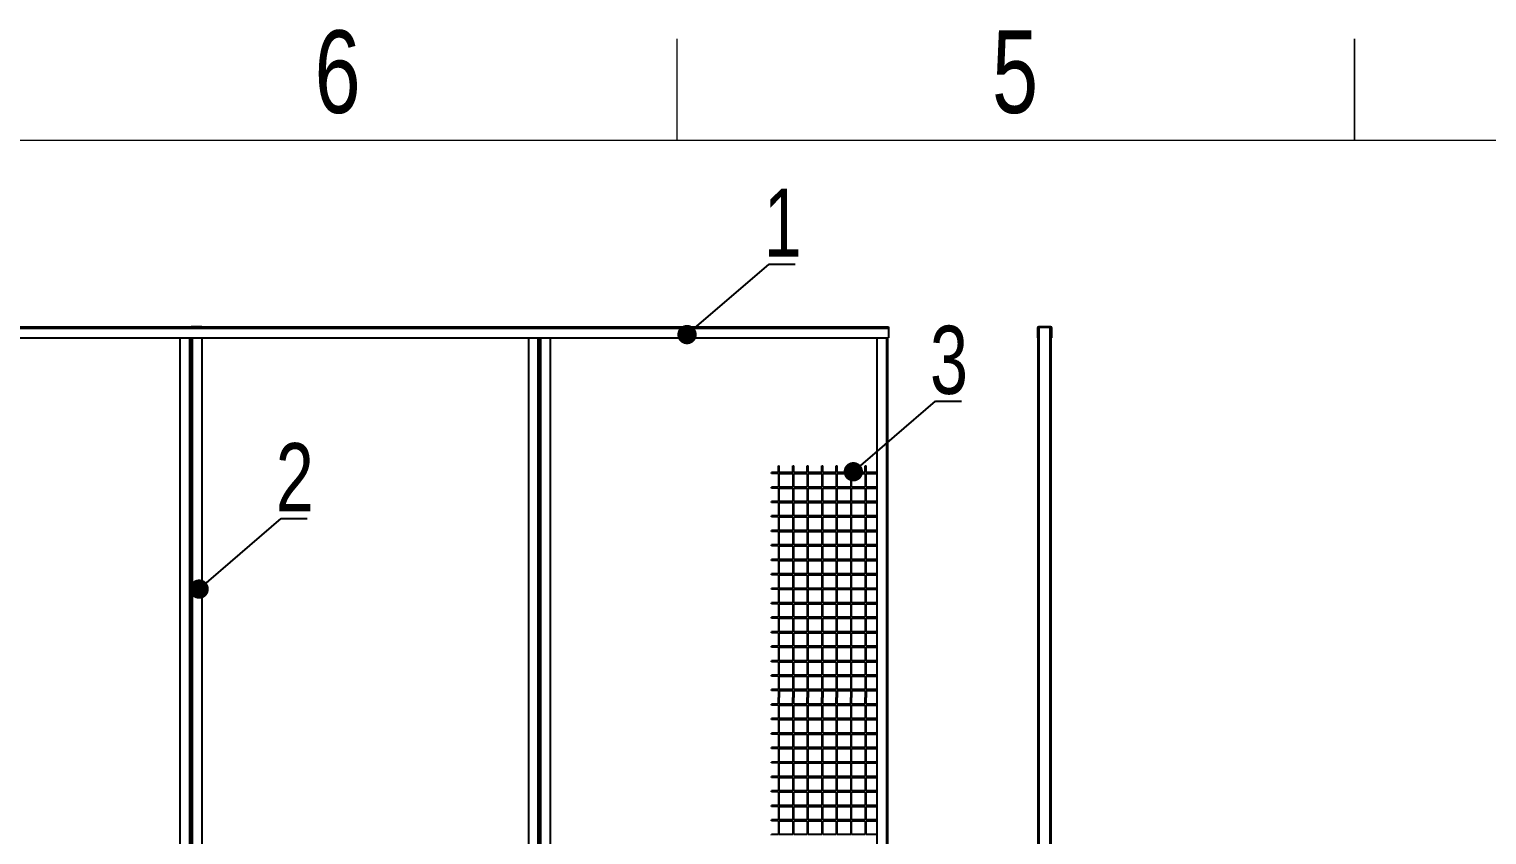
# Model space of a CAD drawing. Header units: millimetres. Extents: x -2042 to 12482, y -7966 to 2297.
# Drawn here: x 1797 to 5562, y 217 to 2297 of the extents above; entities that cross this region are included whole.
import ezdxf

# ---------------------------------------------------------------- set-up
doc = ezdxf.new("R2010")
doc.units = ezdxf.units.MM
doc.styles.add('SLDTEXTSTYLE0', font='TXT', dxfattribs={"width": 0.75})
doc.dimstyles.new('SLDDIMSTYLE0', dxfattribs={"dimscale": 50, "dimtxt": 2.116667, "dimasz": 1.5, "dimexe": 0, "dimexo": 0.0625, "dimgap": 0.529167, "dimtad": 1, "dimdec": 1, "dimrnd": 1e-09, "dimzin": 12, "dimdsep": 46, "dimtxsty": 'SLDTEXTSTYLE0', "dimcen": 0.09, "dimadec": 0, "dimazin": 3, "dimtfac": 1, "dimtdec": 1, "dimtofl": 0, "dimtmove": 0, "dimatfit": 3, "dimfxl": 1, "dimfrac": 2, "dimtolj": 1, "dimtzin": 12, "dimarcsym": 0})

msp = doc.modelspace()

# ---------------------------------------------------------------- linework, layer by layer
at = {"color": 7, "linetype": 'Continuous', "lineweight": 18}
for p, q in [((3470.26, 2010.29), (3470.26, 2272.76)), ((5220.04, 2272.76), (5220.04, 2010.29)), ((5220.04, 2010.29), (5220.04, 2272.76)), ((-1779.08, 2010.29), (12219.17, 2010.29))]:
    msp.add_line(p, q, dxfattribs=at)
at = {"linetype": 'Continuous'}
for p, q in [((-1266.26, 1525.43), (4016.13, 1525.43)), ((1314.23, 1528.42), (2186.73, 1528.42)), ((2186.73, 1528.02), (2186.73, 1528.42)), ((2186.73, 1528.42), (2211.64, 1528.42)), ((2211.64, 1528.42), (2214.23, 1528.42)), ((2211.64, 1528.02), (2211.64, 1528.42)), ((2214.23, 1528.42), (2215.04, 1528.42)), ((2217.63, 1528.42), (2215.04, 1528.42)), ((2242.54, 1528.42), (2217.63, 1528.42)), ((2217.63, 1528.42), (2217.63, 1528.02)), ((2242.54, 1528.42), (2242.54, 1528.02)), ((2242.54, 1528.42), (3086.73, 1528.42)), ((3086.73, 1528.02), (3086.73, 1528.42)), ((3086.73, 1528.42), (3111.64, 1528.42)), ((3111.64, 1528.42), (3114.23, 1528.42)), ((3111.64, 1528.02), (3111.64, 1528.42)), ((3114.23, 1528.42), (3986.73, 1528.42)), ((3986.73, 1528.02), (3986.73, 1528.42)), ((3986.73, 1528.42), (4011.64, 1528.42)), ((4011.64, 1528.42), (4014.23, 1528.42)), ((4011.64, 1528.02), (4011.64, 1528.42)), ((4014.23, 1528.42), (4016.13, 1528.42)), ((4016.13, 1528.42), (4016.13, 1525.43)), ((4016.13, 1525.43), (4016.13, 1500.51)), ((4400.98, 1525.43), (4400.98, 1500.51)), ((4402.48, 1528.02), (4402.48, 1528.42)), ((4402.48, 1528.42), (4403.97, 1528.42)), ((4402.48, 1525.43), (4402.48, 1500.51)), ((4434.87, 1528.42), (4403.97, 1528.42)), ((4434.87, 1526.92), (4403.97, 1526.92)), ((4405.47, -1820.42), (4405.47, 1526.92)), ((4433.37, -1820.42), (4433.37, 1526.92)), ((4434.87, 1528.42), (4436.36, 1528.42)), ((4436.36, 1528.02), (4436.36, 1528.42)), ((4436.36, 1500.51), (4436.36, 1525.43)), ((4437.86, 1500.51), (4437.86, 1525.43)), ((-1266.26, 1500.51), (4016.13, 1500.51)), ((2186.73, -1794.01), (2186.73, 1500.51)), ((2211.64, -1794.01), (2211.64, 1500.51)), ((2214.63, 1500.51), (2214.63, -1794.01)), ((2217.63, 1500.51), (2217.63, -1794.01)), ((2242.54, 1500.51), (2242.54, -1794.01)), ((3086.73, -1794.01), (3086.73, 1500.51)), ((3111.64, -1794.01), (3111.64, 1500.51)), ((3114.63, -1794.01), (3114.63, 1500.51)), ((3117.62, 1500.51), (3117.62, -1794.01)), ((3142.54, 1500.51), (3142.54, -1794.01)), ((3986.73, -1794.01), (3986.73, 1500.51)), ((4011.64, -1794.01), (4011.64, 1500.51)), ((4014.63, -1794.01), (4014.63, 1500.51)), ((4400.98, 1500.51), (4402.48, 1500.51)), ((4402.48, -1794.01), (4402.48, 1500.51)), ((4436.36, -1794.01), (4436.36, 1500.51)), ((4436.36, 1500.51), (4437.86, 1500.51)), ((3731.58, 1152.17), (3731.58, 1169.61)), ((3731.58, 1169.61), (3734.07, 1169.61)), ((3734.07, 1152.17), (3734.07, 1169.61)), ((3768.95, 1152.17), (3768.95, 1169.61)), ((3768.95, 1169.61), (3771.45, 1169.61)), ((3771.45, 1152.17), (3771.45, 1169.61)), ((3806.33, 1152.17), (3806.33, 1169.61)), ((3806.33, 1169.61), (3808.82, 1169.61)), ((3808.82, 1152.17), (3808.82, 1169.61)), ((3843.7, 1152.17), (3843.7, 1169.61)), ((3843.7, 1169.61), (3846.2, 1169.61)), ((3846.2, 1152.17), (3846.2, 1169.61)), ((3881.08, 1152.17), (3881.08, 1169.61)), ((3881.08, 1169.61), (3883.57, 1169.61)), ((3883.57, 1152.17), (3883.57, 1169.61)), ((3918.46, 1152.17), (3918.46, 1169.61)), ((3918.46, 1169.61), (3920.95, 1169.61)), ((3920.95, 1152.17), (3920.95, 1169.61)), ((3955.83, 1152.17), (3955.83, 1169.61)), ((3955.83, 1169.61), (3958.32, 1169.61)), ((3958.32, 1152.17), (3958.32, 1169.61)), ((3731.58, 1152.17), (3714.14, 1152.17)), ((3714.14, 1149.68), (3714.14, 1152.17)), ((3731.58, 1149.68), (3714.14, 1149.68)), ((3731.58, 1149.68), (3731.58, 1114.8)), ((3768.95, 1152.17), (3734.07, 1152.17)), ((3734.07, 1149.68), (3768.95, 1149.68)), ((3734.07, 1114.8), (3734.07, 1149.68)), ((3768.95, 1149.68), (3768.95, 1114.8)), ((3806.33, 1152.17), (3771.45, 1152.17)), ((3771.45, 1149.68), (3806.33, 1149.68)), ((3771.45, 1114.8), (3771.45, 1149.68)), ((3806.33, 1149.68), (3806.33, 1114.8)), ((3843.7, 1152.17), (3808.82, 1152.17)), ((3808.82, 1149.68), (3843.7, 1149.68)), ((3808.82, 1114.8), (3808.82, 1149.68)), ((3843.7, 1149.68), (3843.7, 1114.8)), ((3881.08, 1152.17), (3846.2, 1152.17)), ((3846.2, 1149.68), (3881.08, 1149.68)), ((3846.2, 1114.8), (3846.2, 1149.68)), ((3881.08, 1149.68), (3881.08, 1114.8)), ((3918.46, 1152.17), (3883.57, 1152.17)), ((3883.57, 1149.68), (3918.46, 1149.68)), ((3883.57, 1114.8), (3883.57, 1149.68)), ((3918.46, 1149.68), (3918.46, 1114.8)), ((3955.83, 1152.17), (3920.95, 1152.17)), ((3920.95, 1149.68), (3955.83, 1149.68)), ((3920.95, 1114.8), (3920.95, 1149.68)), ((3955.83, 1149.68), (3955.83, 1114.8)), ((3986.73, 1152.17), (3958.32, 1152.17)), ((3958.32, 1149.68), (3986.73, 1149.68)), ((3958.32, 1114.8), (3958.32, 1149.68)), ((3731.58, 1114.8), (3714.14, 1114.8)), ((3714.14, 1112.3), (3714.14, 1114.8)), ((3731.58, 1112.3), (3714.14, 1112.3)), ((3731.58, 1112.3), (3731.58, 1077.42)), ((3768.95, 1114.8), (3734.07, 1114.8)), ((3734.07, 1112.3), (3768.95, 1112.3)), ((3734.07, 1077.42), (3734.07, 1112.3)), ((3768.95, 1112.3), (3768.95, 1077.42)), ((3806.33, 1114.8), (3771.45, 1114.8)), ((3771.45, 1112.3), (3806.33, 1112.3)), ((3771.45, 1077.42), (3771.45, 1112.3)), ((3806.33, 1112.3), (3806.33, 1077.42)), ((3843.7, 1114.8), (3808.82, 1114.8)), ((3808.82, 1112.3), (3843.7, 1112.3)), ((3808.82, 1077.42), (3808.82, 1112.3)), ((3843.7, 1112.3), (3843.7, 1077.42)), ((3881.08, 1114.8), (3846.2, 1114.8)), ((3846.2, 1112.3), (3881.08, 1112.3)), ((3846.2, 1077.42), (3846.2, 1112.3)), ((3881.08, 1112.3), (3881.08, 1077.42)), ((3918.46, 1114.8), (3883.57, 1114.8)), ((3883.57, 1112.3), (3918.46, 1112.3)), ((3883.57, 1077.42), (3883.57, 1112.3)), ((3918.46, 1112.3), (3918.46, 1077.42)), ((3955.83, 1114.8), (3920.95, 1114.8)), ((3920.95, 1112.3), (3955.83, 1112.3)), ((3920.95, 1077.42), (3920.95, 1112.3)), ((3955.83, 1112.3), (3955.83, 1077.42)), ((3986.73, 1114.8), (3958.32, 1114.8)), ((3958.32, 1112.3), (3986.73, 1112.3)), ((3958.32, 1077.42), (3958.32, 1112.3)), ((3731.58, 1077.42), (3714.14, 1077.42)), ((3714.14, 1074.93), (3714.14, 1077.42)), ((3731.58, 1074.93), (3714.14, 1074.93)), ((3731.58, 1074.93), (3731.58, 1040.05)), ((3768.95, 1077.42), (3734.07, 1077.42)), ((3734.07, 1074.93), (3768.95, 1074.93)), ((3734.07, 1040.05), (3734.07, 1074.93)), ((3768.95, 1074.93), (3768.95, 1040.05)), ((3806.33, 1077.42), (3771.45, 1077.42)), ((3771.45, 1074.93), (3806.33, 1074.93)), ((3771.45, 1040.05), (3771.45, 1074.93)), ((3806.33, 1074.93), (3806.33, 1040.05)), ((3843.7, 1077.42), (3808.82, 1077.42)), ((3808.82, 1074.93), (3843.7, 1074.93)), ((3808.82, 1040.05), (3808.82, 1074.93)), ((3843.7, 1074.93), (3843.7, 1040.05)), ((3881.08, 1077.42), (3846.2, 1077.42)), ((3846.2, 1074.93), (3881.08, 1074.93)), ((3846.2, 1040.05), (3846.2, 1074.93)), ((3881.08, 1074.93), (3881.08, 1040.05)), ((3918.46, 1077.42), (3883.57, 1077.42)), ((3883.57, 1074.93), (3918.46, 1074.93)), ((3883.57, 1040.05), (3883.57, 1074.93)), ((3918.46, 1074.93), (3918.46, 1040.05)), ((3955.83, 1077.42), (3920.95, 1077.42)), ((3920.95, 1074.93), (3955.83, 1074.93)), ((3920.95, 1040.05), (3920.95, 1074.93)), ((3955.83, 1074.93), (3955.83, 1040.05)), ((3986.73, 1077.42), (3958.32, 1077.42)), ((3958.32, 1074.93), (3986.73, 1074.93)), ((3958.32, 1040.05), (3958.32, 1074.93)), ((3731.58, 1040.05), (3714.14, 1040.05)), ((3714.14, 1037.55), (3714.14, 1040.05)), ((3731.58, 1037.55), (3714.14, 1037.55)), ((3731.58, 1037.55), (3731.58, 1002.67)), ((3768.95, 1040.05), (3734.07, 1040.05)), ((3734.07, 1037.55), (3768.95, 1037.55)), ((3734.07, 1002.67), (3734.07, 1037.55)), ((3768.95, 1037.55), (3768.95, 1002.67)), ((3806.33, 1040.05), (3771.45, 1040.05)), ((3771.45, 1037.55), (3806.33, 1037.55)), ((3771.45, 1002.67), (3771.45, 1037.55)), ((3806.33, 1037.55), (3806.33, 1002.67)), ((3843.7, 1040.05), (3808.82, 1040.05)), ((3808.82, 1037.55), (3843.7, 1037.55)), ((3808.82, 1002.67), (3808.82, 1037.55)), ((3843.7, 1037.55), (3843.7, 1002.67)), ((3881.08, 1040.05), (3846.2, 1040.05)), ((3846.2, 1037.55), (3881.08, 1037.55)), ((3846.2, 1002.67), (3846.2, 1037.55)), ((3881.08, 1037.55), (3881.08, 1002.67)), ((3918.46, 1040.05), (3883.57, 1040.05)), ((3883.57, 1037.55), (3918.46, 1037.55)), ((3883.57, 1002.67), (3883.57, 1037.55)), ((3918.46, 1037.55), (3918.46, 1002.67)), ((3955.83, 1040.05), (3920.95, 1040.05)), ((3920.95, 1037.55), (3955.83, 1037.55)), ((3920.95, 1002.67), (3920.95, 1037.55)), ((3955.83, 1037.55), (3955.83, 1002.67)), ((3986.73, 1040.05), (3958.32, 1040.05)), ((3958.32, 1037.55), (3986.73, 1037.55)), ((3958.32, 1002.67), (3958.32, 1037.55)), ((3731.58, 1002.67), (3714.14, 1002.67)), ((3714.14, 1000.18), (3714.14, 1002.67)), ((3731.58, 1000.18), (3714.14, 1000.18)), ((3731.58, 1000.18), (3731.58, 965.29)), ((3768.95, 1002.67), (3734.07, 1002.67)), ((3734.07, 1000.18), (3768.95, 1000.18)), ((3734.07, 965.29), (3734.07, 1000.18)), ((3768.95, 1000.18), (3768.95, 965.29)), ((3806.33, 1002.67), (3771.45, 1002.67)), ((3771.45, 1000.18), (3806.33, 1000.18)), ((3771.45, 965.29), (3771.45, 1000.18)), ((3806.33, 1000.18), (3806.33, 965.29)), ((3843.7, 1002.67), (3808.82, 1002.67)), ((3808.82, 1000.18), (3843.7, 1000.18)), ((3808.82, 965.29), (3808.82, 1000.18)), ((3843.7, 1000.18), (3843.7, 965.29)), ((3881.08, 1002.67), (3846.2, 1002.67)), ((3846.2, 1000.18), (3881.08, 1000.18)), ((3846.2, 965.29), (3846.2, 1000.18)), ((3881.08, 1000.18), (3881.08, 965.29)), ((3918.46, 1002.67), (3883.57, 1002.67)), ((3883.57, 1000.18), (3918.46, 1000.18)), ((3883.57, 965.29), (3883.57, 1000.18)), ((3918.46, 1000.18), (3918.46, 965.29)), ((3955.83, 1002.67), (3920.95, 1002.67)), ((3920.95, 1000.18), (3955.83, 1000.18)), ((3920.95, 965.29), (3920.95, 1000.18)), ((3955.83, 1000.18), (3955.83, 965.29)), ((3986.73, 1002.67), (3958.32, 1002.67)), ((3958.32, 1000.18), (3986.73, 1000.18)), ((3958.32, 965.29), (3958.32, 1000.18)), ((3731.58, 965.29), (3714.14, 965.29)), ((3714.14, 962.8), (3714.14, 965.29)), ((3731.58, 962.8), (3714.14, 962.8)), ((3731.58, 962.8), (3731.58, 927.92)), ((3768.95, 965.29), (3734.07, 965.29)), ((3734.07, 962.8), (3768.95, 962.8)), ((3734.07, 927.92), (3734.07, 962.8)), ((3768.95, 962.8), (3768.95, 927.92)), ((3806.33, 965.29), (3771.45, 965.29)), ((3771.45, 962.8), (3806.33, 962.8)), ((3771.45, 927.92), (3771.45, 962.8)), ((3806.33, 962.8), (3806.33, 927.92)), ((3843.7, 965.29), (3808.82, 965.29)), ((3808.82, 962.8), (3843.7, 962.8)), ((3808.82, 927.92), (3808.82, 962.8)), ((3843.7, 962.8), (3843.7, 927.92)), ((3881.08, 965.29), (3846.2, 965.29)), ((3846.2, 962.8), (3881.08, 962.8)), ((3846.2, 927.92), (3846.2, 962.8)), ((3881.08, 962.8), (3881.08, 927.92)), ((3918.46, 965.29), (3883.57, 965.29)), ((3883.57, 962.8), (3918.46, 962.8)), ((3883.57, 927.92), (3883.57, 962.8)), ((3918.46, 962.8), (3918.46, 927.92)), ((3955.83, 965.29), (3920.95, 965.29)), ((3920.95, 962.8), (3955.83, 962.8)), ((3920.95, 927.92), (3920.95, 962.8)), ((3955.83, 962.8), (3955.83, 927.92)), ((3986.73, 965.29), (3958.32, 965.29)), ((3958.32, 962.8), (3986.73, 962.8)), ((3958.32, 927.92), (3958.32, 962.8)), ((3731.58, 927.92), (3714.14, 927.92)), ((3714.14, 925.43), (3714.14, 927.92)), ((3731.58, 925.43), (3714.14, 925.43)), ((3731.58, 925.43), (3731.58, 890.54)), ((3768.95, 927.92), (3734.07, 927.92)), ((3734.07, 925.43), (3768.95, 925.43)), ((3734.07, 890.54), (3734.07, 925.43)), ((3768.95, 925.43), (3768.95, 890.54)), ((3806.33, 927.92), (3771.45, 927.92)), ((3771.45, 925.43), (3806.33, 925.43)), ((3771.45, 890.54), (3771.45, 925.43)), ((3806.33, 925.43), (3806.33, 890.54)), ((3843.7, 927.92), (3808.82, 927.92)), ((3808.82, 925.43), (3843.7, 925.43)), ((3808.82, 890.54), (3808.82, 925.43)), ((3843.7, 925.43), (3843.7, 890.54)), ((3881.08, 927.92), (3846.2, 927.92)), ((3846.2, 925.43), (3881.08, 925.43)), ((3846.2, 890.54), (3846.2, 925.43)), ((3881.08, 925.43), (3881.08, 890.54)), ((3918.46, 927.92), (3883.57, 927.92)), ((3883.57, 925.43), (3918.46, 925.43)), ((3883.57, 890.54), (3883.57, 925.43)), ((3918.46, 925.43), (3918.46, 890.54)), ((3955.83, 927.92), (3920.95, 927.92)), ((3920.95, 925.43), (3955.83, 925.43)), ((3920.95, 890.54), (3920.95, 925.43)), ((3955.83, 925.43), (3955.83, 890.54)), ((3986.73, 927.92), (3958.32, 927.92)), ((3958.32, 925.43), (3986.73, 925.43)), ((3958.32, 890.54), (3958.32, 925.43)), ((3731.58, 890.54), (3714.14, 890.54)), ((3714.14, 888.05), (3714.14, 890.54)), ((3731.58, 888.05), (3714.14, 888.05)), ((3731.58, 888.05), (3731.58, 853.17)), ((3768.95, 890.54), (3734.07, 890.54)), ((3734.07, 888.05), (3768.95, 888.05)), ((3734.07, 853.17), (3734.07, 888.05)), ((3768.95, 888.05), (3768.95, 853.17)), ((3806.33, 890.54), (3771.45, 890.54)), ((3771.45, 888.05), (3806.33, 888.05)), ((3771.45, 853.17), (3771.45, 888.05)), ((3806.33, 888.05), (3806.33, 853.17)), ((3843.7, 890.54), (3808.82, 890.54)), ((3808.82, 888.05), (3843.7, 888.05)), ((3808.82, 853.17), (3808.82, 888.05)), ((3843.7, 888.05), (3843.7, 853.17)), ((3881.08, 890.54), (3846.2, 890.54)), ((3846.2, 888.05), (3881.08, 888.05)), ((3846.2, 853.17), (3846.2, 888.05)), ((3881.08, 888.05), (3881.08, 853.17)), ((3918.46, 890.54), (3883.57, 890.54)), ((3883.57, 888.05), (3918.46, 888.05)), ((3883.57, 853.17), (3883.57, 888.05)), ((3918.46, 888.05), (3918.46, 853.17)), ((3955.83, 890.54), (3920.95, 890.54)), ((3920.95, 888.05), (3955.83, 888.05)), ((3920.95, 853.17), (3920.95, 888.05)), ((3955.83, 888.05), (3955.83, 853.17)), ((3986.73, 890.54), (3958.32, 890.54)), ((3958.32, 888.05), (3986.73, 888.05)), ((3958.32, 853.17), (3958.32, 888.05)), ((3731.58, 853.17), (3714.14, 853.17)), ((3714.14, 850.68), (3714.14, 853.17)), ((3731.58, 850.68), (3714.14, 850.68)), ((3731.58, 850.68), (3731.58, 815.79)), ((3768.95, 853.17), (3734.07, 853.17)), ((3734.07, 850.68), (3768.95, 850.68)), ((3734.07, 815.79), (3734.07, 850.68)), ((3768.95, 850.68), (3768.95, 815.79)), ((3806.33, 853.17), (3771.45, 853.17)), ((3771.45, 850.68), (3806.33, 850.68)), ((3771.45, 815.79), (3771.45, 850.68)), ((3806.33, 850.68), (3806.33, 815.79)), ((3843.7, 853.17), (3808.82, 853.17)), ((3808.82, 850.68), (3843.7, 850.68)), ((3808.82, 815.79), (3808.82, 850.68)), ((3843.7, 850.68), (3843.7, 815.79)), ((3881.08, 853.17), (3846.2, 853.17)), ((3846.2, 850.68), (3881.08, 850.68)), ((3846.2, 815.79), (3846.2, 850.68)), ((3881.08, 850.68), (3881.08, 815.79)), ((3918.46, 853.17), (3883.57, 853.17)), ((3883.57, 850.68), (3918.46, 850.68)), ((3883.57, 815.79), (3883.57, 850.68)), ((3918.46, 850.68), (3918.46, 815.79)), ((3955.83, 853.17), (3920.95, 853.17)), ((3920.95, 850.68), (3955.83, 850.68)), ((3920.95, 815.79), (3920.95, 850.68)), ((3955.83, 850.68), (3955.83, 815.79)), ((3986.73, 853.17), (3958.32, 853.17)), ((3958.32, 850.68), (3986.73, 850.68)), ((3958.32, 815.79), (3958.32, 850.68)), ((3731.58, 815.79), (3714.14, 815.79)), ((3714.14, 813.3), (3714.14, 815.79)), ((3731.58, 813.3), (3714.14, 813.3)), ((3731.58, 813.3), (3731.58, 778.42)), ((3768.95, 815.79), (3734.07, 815.79)), ((3734.07, 813.3), (3768.95, 813.3)), ((3734.07, 778.42), (3734.07, 813.3)), ((3768.95, 813.3), (3768.95, 778.42)), ((3806.33, 815.79), (3771.45, 815.79)), ((3771.45, 813.3), (3806.33, 813.3)), ((3771.45, 778.42), (3771.45, 813.3)), ((3806.33, 813.3), (3806.33, 778.42)), ((3843.7, 815.79), (3808.82, 815.79)), ((3808.82, 813.3), (3843.7, 813.3)), ((3808.82, 778.42), (3808.82, 813.3)), ((3843.7, 813.3), (3843.7, 778.42)), ((3881.08, 815.79), (3846.2, 815.79)), ((3846.2, 813.3), (3881.08, 813.3)), ((3846.2, 778.42), (3846.2, 813.3)), ((3881.08, 813.3), (3881.08, 778.42)), ((3918.46, 815.79), (3883.57, 815.79)), ((3883.57, 813.3), (3918.46, 813.3)), ((3883.57, 778.42), (3883.57, 813.3)), ((3918.46, 813.3), (3918.46, 778.42)), ((3955.83, 815.79), (3920.95, 815.79)), ((3920.95, 813.3), (3955.83, 813.3)), ((3920.95, 778.42), (3920.95, 813.3)), ((3955.83, 813.3), (3955.83, 778.42)), ((3986.73, 815.79), (3958.32, 815.79)), ((3958.32, 813.3), (3986.73, 813.3)), ((3958.32, 778.42), (3958.32, 813.3)), ((3731.58, 778.42), (3714.14, 778.42)), ((3714.14, 775.93), (3714.14, 778.42)), ((3731.58, 775.93), (3714.14, 775.93)), ((3731.58, 775.93), (3731.58, 741.04)), ((3768.95, 778.42), (3734.07, 778.42)), ((3734.07, 775.93), (3768.95, 775.93)), ((3734.07, 741.04), (3734.07, 775.93)), ((3768.95, 775.93), (3768.95, 741.04)), ((3806.33, 778.42), (3771.45, 778.42)), ((3771.45, 775.93), (3806.33, 775.93)), ((3771.45, 741.04), (3771.45, 775.93)), ((3806.33, 775.93), (3806.33, 741.04)), ((3843.7, 778.42), (3808.82, 778.42)), ((3808.82, 775.93), (3843.7, 775.93)), ((3808.82, 741.04), (3808.82, 775.93)), ((3843.7, 775.93), (3843.7, 741.04)), ((3881.08, 778.42), (3846.2, 778.42)), ((3846.2, 775.93), (3881.08, 775.93)), ((3846.2, 741.04), (3846.2, 775.93)), ((3881.08, 775.93), (3881.08, 741.04)), ((3918.46, 778.42), (3883.57, 778.42)), ((3883.57, 775.93), (3918.46, 775.93)), ((3883.57, 741.04), (3883.57, 775.93)), ((3918.46, 775.93), (3918.46, 741.04)), ((3955.83, 778.42), (3920.95, 778.42)), ((3920.95, 775.93), (3955.83, 775.93)), ((3920.95, 741.04), (3920.95, 775.93)), ((3955.83, 775.93), (3955.83, 741.04)), ((3986.73, 778.42), (3958.32, 778.42)), ((3958.32, 775.93), (3986.73, 775.93)), ((3958.32, 741.04), (3958.32, 775.93)), ((3731.58, 741.04), (3714.14, 741.04)), ((3714.14, 738.55), (3714.14, 741.04)), ((3731.58, 738.55), (3714.14, 738.55)), ((3731.58, 738.55), (3731.58, 703.67)), ((3768.95, 741.04), (3734.07, 741.04)), ((3734.07, 738.55), (3768.95, 738.55)), ((3734.07, 703.67), (3734.07, 738.55)), ((3768.95, 738.55), (3768.95, 703.67)), ((3806.33, 741.04), (3771.45, 741.04)), ((3771.45, 738.55), (3806.33, 738.55)), ((3771.45, 703.67), (3771.45, 738.55)), ((3806.33, 738.55), (3806.33, 703.67)), ((3843.7, 741.04), (3808.82, 741.04)), ((3808.82, 738.55), (3843.7, 738.55)), ((3808.82, 703.67), (3808.82, 738.55)), ((3843.7, 738.55), (3843.7, 703.67)), ((3881.08, 741.04), (3846.2, 741.04)), ((3846.2, 738.55), (3881.08, 738.55)), ((3846.2, 703.67), (3846.2, 738.55)), ((3881.08, 738.55), (3881.08, 703.67)), ((3918.46, 741.04), (3883.57, 741.04)), ((3883.57, 738.55), (3918.46, 738.55)), ((3883.57, 703.67), (3883.57, 738.55)), ((3918.46, 738.55), (3918.46, 703.67)), ((3955.83, 741.04), (3920.95, 741.04)), ((3920.95, 738.55), (3955.83, 738.55)), ((3920.95, 703.67), (3920.95, 738.55)), ((3955.83, 738.55), (3955.83, 703.67)), ((3986.73, 741.04), (3958.32, 741.04)), ((3958.32, 738.55), (3986.73, 738.55)), ((3958.32, 703.67), (3958.32, 738.55)), ((3731.58, 703.67), (3714.14, 703.67)), ((3714.14, 701.17), (3714.14, 703.67)), ((3731.58, 701.17), (3714.14, 701.17)), ((3731.58, 701.17), (3731.58, 666.29)), ((3768.95, 703.67), (3734.07, 703.67)), ((3734.07, 701.17), (3768.95, 701.17)), ((3734.07, 666.29), (3734.07, 701.17)), ((3768.95, 701.17), (3768.95, 666.29)), ((3806.33, 703.67), (3771.45, 703.67)), ((3771.45, 701.17), (3806.33, 701.17)), ((3771.45, 666.29), (3771.45, 701.17)), ((3806.33, 701.17), (3806.33, 666.29)), ((3843.7, 703.67), (3808.82, 703.67)), ((3808.82, 701.17), (3843.7, 701.17)), ((3808.82, 666.29), (3808.82, 701.17)), ((3843.7, 701.17), (3843.7, 666.29)), ((3881.08, 703.67), (3846.2, 703.67)), ((3846.2, 701.17), (3881.08, 701.17)), ((3846.2, 666.29), (3846.2, 701.17)), ((3881.08, 701.17), (3881.08, 666.29)), ((3918.46, 703.67), (3883.57, 703.67)), ((3883.57, 701.17), (3918.46, 701.17)), ((3883.57, 666.29), (3883.57, 701.17)), ((3918.46, 701.17), (3918.46, 666.29)), ((3955.83, 703.67), (3920.95, 703.67)), ((3920.95, 701.17), (3955.83, 701.17)), ((3920.95, 666.29), (3920.95, 701.17)), ((3955.83, 701.17), (3955.83, 666.29)), ((3986.73, 703.67), (3958.32, 703.67)), ((3958.32, 701.17), (3986.73, 701.17)), ((3958.32, 666.29), (3958.32, 701.17)), ((3731.58, 666.29), (3714.14, 666.29)), ((3714.14, 663.8), (3714.14, 666.29)), ((3731.58, 663.8), (3714.14, 663.8)), ((3731.58, 663.8), (3731.58, 628.92)), ((3768.95, 666.29), (3734.07, 666.29)), ((3734.07, 663.8), (3768.95, 663.8)), ((3734.07, 628.92), (3734.07, 663.8)), ((3768.95, 663.8), (3768.95, 628.92)), ((3806.33, 666.29), (3771.45, 666.29)), ((3771.45, 663.8), (3806.33, 663.8)), ((3771.45, 628.92), (3771.45, 663.8)), ((3806.33, 663.8), (3806.33, 628.92)), ((3843.7, 666.29), (3808.82, 666.29)), ((3808.82, 663.8), (3843.7, 663.8)), ((3808.82, 628.92), (3808.82, 663.8)), ((3843.7, 663.8), (3843.7, 628.92)), ((3881.08, 666.29), (3846.2, 666.29)), ((3846.2, 663.8), (3881.08, 663.8)), ((3846.2, 628.92), (3846.2, 663.8)), ((3881.08, 663.8), (3881.08, 628.92)), ((3918.46, 666.29), (3883.57, 666.29)), ((3883.57, 663.8), (3918.46, 663.8)), ((3883.57, 628.92), (3883.57, 663.8)), ((3918.46, 663.8), (3918.46, 628.92)), ((3955.83, 666.29), (3920.95, 666.29)), ((3920.95, 663.8), (3955.83, 663.8)), ((3920.95, 628.92), (3920.95, 663.8)), ((3955.83, 663.8), (3955.83, 628.92)), ((3986.73, 666.29), (3958.32, 666.29)), ((3958.32, 663.8), (3986.73, 663.8)), ((3958.32, 628.92), (3958.32, 663.8)), ((3731.58, 628.92), (3714.14, 628.92)), ((3714.14, 626.42), (3714.14, 628.92)), ((3731.58, 626.42), (3714.14, 626.42)), ((3731.58, 626.42), (3731.58, 591.54)), ((3768.95, 628.92), (3734.07, 628.92)), ((3734.07, 626.42), (3768.95, 626.42)), ((3734.07, 591.54), (3734.07, 626.42)), ((3768.95, 626.42), (3768.95, 591.54)), ((3806.33, 628.92), (3771.45, 628.92)), ((3771.45, 626.42), (3806.33, 626.42)), ((3771.45, 591.54), (3771.45, 626.42)), ((3806.33, 626.42), (3806.33, 591.54)), ((3843.7, 628.92), (3808.82, 628.92)), ((3808.82, 626.42), (3843.7, 626.42)), ((3808.82, 591.54), (3808.82, 626.42)), ((3843.7, 626.42), (3843.7, 591.54)), ((3881.08, 628.92), (3846.2, 628.92)), ((3846.2, 626.42), (3881.08, 626.42)), ((3846.2, 591.54), (3846.2, 626.42)), ((3881.08, 626.42), (3881.08, 591.54)), ((3918.46, 628.92), (3883.57, 628.92)), ((3883.57, 626.42), (3918.46, 626.42)), ((3883.57, 591.54), (3883.57, 626.42)), ((3918.46, 626.42), (3918.46, 591.54)), ((3955.83, 628.92), (3920.95, 628.92)), ((3920.95, 626.42), (3955.83, 626.42)), ((3920.95, 591.54), (3920.95, 626.42)), ((3955.83, 626.42), (3955.83, 591.54)), ((3986.73, 628.92), (3958.32, 628.92)), ((3958.32, 626.42), (3986.73, 626.42)), ((3958.32, 591.54), (3958.32, 626.42)), ((3731.58, 591.54), (3714.14, 591.54)), ((3714.14, 589.05), (3714.14, 591.54)), ((3731.58, 589.05), (3714.14, 589.05)), ((3731.58, 589.05), (3731.58, 571.61)), ((3734.07, 571.61), (3731.58, 571.61)), ((3731.58, 554.17), (3731.58, 571.61)), ((3768.95, 591.54), (3734.07, 591.54)), ((3734.07, 589.05), (3768.95, 589.05)), ((3734.07, 589.05), (3734.07, 571.61)), ((3734.07, 554.17), (3734.07, 571.61)), ((3768.95, 589.05), (3768.95, 571.61)), ((3771.45, 571.61), (3768.95, 571.61)), ((3768.95, 554.17), (3768.95, 571.61)), ((3806.33, 591.54), (3771.45, 591.54)), ((3771.45, 589.05), (3806.33, 589.05)), ((3771.45, 589.05), (3771.45, 571.61)), ((3771.45, 554.17), (3771.45, 571.61)), ((3806.33, 589.05), (3806.33, 571.61)), ((3808.82, 571.61), (3806.33, 571.61)), ((3806.33, 554.17), (3806.33, 571.61)), ((3843.7, 591.54), (3808.82, 591.54)), ((3808.82, 589.05), (3843.7, 589.05)), ((3808.82, 589.05), (3808.82, 571.61)), ((3808.82, 554.17), (3808.82, 571.61)), ((3843.7, 589.05), (3843.7, 571.61)), ((3846.2, 571.61), (3843.7, 571.61)), ((3843.7, 554.17), (3843.7, 571.61)), ((3881.08, 591.54), (3846.2, 591.54)), ((3846.2, 589.05), (3881.08, 589.05)), ((3846.2, 589.05), (3846.2, 571.61)), ((3846.2, 554.17), (3846.2, 571.61)), ((3881.08, 589.05), (3881.08, 571.61)), ((3883.57, 571.61), (3881.08, 571.61)), ((3881.08, 554.17), (3881.08, 571.61)), ((3918.46, 591.54), (3883.57, 591.54)), ((3883.57, 589.05), (3918.46, 589.05)), ((3883.57, 589.05), (3883.57, 571.61)), ((3883.57, 554.17), (3883.57, 571.61)), ((3918.46, 589.05), (3918.46, 571.61)), ((3920.95, 571.61), (3918.46, 571.61)), ((3918.46, 554.17), (3918.46, 571.61)), ((3955.83, 591.54), (3920.95, 591.54)), ((3920.95, 589.05), (3955.83, 589.05)), ((3920.95, 589.05), (3920.95, 571.61)), ((3920.95, 554.17), (3920.95, 571.61)), ((3955.83, 589.05), (3955.83, 571.61)), ((3958.32, 571.61), (3955.83, 571.61)), ((3955.83, 554.17), (3955.83, 571.61)), ((3986.73, 591.54), (3958.32, 591.54)), ((3958.32, 589.05), (3986.73, 589.05)), ((3958.32, 589.05), (3958.32, 571.61)), ((3958.32, 554.17), (3958.32, 571.61)), ((3731.58, 554.17), (3714.14, 554.17)), ((3714.14, 551.67), (3714.14, 554.17)), ((3731.58, 551.67), (3714.14, 551.67)), ((3731.58, 551.67), (3731.58, 516.79)), ((3768.95, 554.17), (3734.07, 554.17)), ((3734.07, 551.67), (3768.95, 551.67)), ((3734.07, 516.79), (3734.07, 551.67)), ((3768.95, 551.67), (3768.95, 516.79)), ((3806.33, 554.17), (3771.45, 554.17)), ((3771.45, 551.67), (3806.33, 551.67)), ((3771.45, 516.79), (3771.45, 551.67)), ((3806.33, 551.67), (3806.33, 516.79)), ((3843.7, 554.17), (3808.82, 554.17)), ((3808.82, 551.67), (3843.7, 551.67)), ((3808.82, 516.79), (3808.82, 551.67)), ((3843.7, 551.67), (3843.7, 516.79)), ((3881.08, 554.17), (3846.2, 554.17)), ((3846.2, 551.67), (3881.08, 551.67)), ((3846.2, 516.79), (3846.2, 551.67)), ((3881.08, 551.67), (3881.08, 516.79)), ((3918.46, 554.17), (3883.57, 554.17)), ((3883.57, 551.67), (3918.46, 551.67)), ((3883.57, 516.79), (3883.57, 551.67)), ((3918.46, 551.67), (3918.46, 516.79)), ((3955.83, 554.17), (3920.95, 554.17)), ((3920.95, 551.67), (3955.83, 551.67)), ((3920.95, 516.79), (3920.95, 551.67)), ((3955.83, 551.67), (3955.83, 516.79)), ((3986.73, 554.17), (3958.32, 554.17)), ((3958.32, 551.67), (3986.73, 551.67)), ((3958.32, 516.79), (3958.32, 551.67)), ((3731.58, 516.79), (3714.14, 516.79)), ((3714.14, 514.3), (3714.14, 516.79)), ((3731.58, 514.3), (3714.14, 514.3)), ((3731.58, 514.3), (3731.58, 479.41)), ((3768.95, 516.79), (3734.07, 516.79)), ((3734.07, 514.3), (3768.95, 514.3)), ((3734.07, 479.41), (3734.07, 514.3)), ((3768.95, 514.3), (3768.95, 479.41)), ((3806.33, 516.79), (3771.45, 516.79)), ((3771.45, 514.3), (3806.33, 514.3)), ((3771.45, 479.41), (3771.45, 514.3)), ((3806.33, 514.3), (3806.33, 479.41)), ((3843.7, 516.79), (3808.82, 516.79)), ((3808.82, 514.3), (3843.7, 514.3)), ((3808.82, 479.41), (3808.82, 514.3)), ((3843.7, 514.3), (3843.7, 479.41)), ((3881.08, 516.79), (3846.2, 516.79)), ((3846.2, 514.3), (3881.08, 514.3)), ((3846.2, 479.41), (3846.2, 514.3)), ((3881.08, 514.3), (3881.08, 479.41)), ((3918.46, 516.79), (3883.57, 516.79)), ((3883.57, 514.3), (3918.46, 514.3)), ((3883.57, 479.41), (3883.57, 514.3)), ((3918.46, 514.3), (3918.46, 479.41)), ((3955.83, 516.79), (3920.95, 516.79)), ((3920.95, 514.3), (3955.83, 514.3)), ((3920.95, 479.41), (3920.95, 514.3)), ((3955.83, 514.3), (3955.83, 479.41)), ((3986.73, 516.79), (3958.32, 516.79)), ((3958.32, 514.3), (3986.73, 514.3)), ((3958.32, 479.41), (3958.32, 514.3)), ((3731.58, 479.41), (3714.14, 479.41)), ((3714.14, 476.92), (3714.14, 479.41)), ((3731.58, 476.92), (3714.14, 476.92)), ((3731.58, 476.92), (3731.58, 442.04)), ((3768.95, 479.41), (3734.07, 479.41)), ((3734.07, 476.92), (3768.95, 476.92)), ((3734.07, 442.04), (3734.07, 476.92)), ((3768.95, 476.92), (3768.95, 442.04)), ((3806.33, 479.41), (3771.45, 479.41)), ((3771.45, 476.92), (3806.33, 476.92)), ((3771.45, 442.04), (3771.45, 476.92)), ((3806.33, 476.92), (3806.33, 442.04)), ((3843.7, 479.41), (3808.82, 479.41)), ((3808.82, 476.92), (3843.7, 476.92)), ((3808.82, 442.04), (3808.82, 476.92)), ((3843.7, 476.92), (3843.7, 442.04)), ((3881.08, 479.41), (3846.2, 479.41)), ((3846.2, 476.92), (3881.08, 476.92)), ((3846.2, 442.04), (3846.2, 476.92)), ((3881.08, 476.92), (3881.08, 442.04)), ((3918.46, 479.41), (3883.57, 479.41)), ((3883.57, 476.92), (3918.46, 476.92)), ((3883.57, 442.04), (3883.57, 476.92)), ((3918.46, 476.92), (3918.46, 442.04)), ((3955.83, 479.41), (3920.95, 479.41)), ((3920.95, 476.92), (3955.83, 476.92)), ((3920.95, 442.04), (3920.95, 476.92)), ((3955.83, 476.92), (3955.83, 442.04)), ((3986.73, 479.41), (3958.32, 479.41)), ((3958.32, 476.92), (3986.73, 476.92)), ((3958.32, 442.04), (3958.32, 476.92)), ((3731.58, 442.04), (3714.14, 442.04)), ((3714.14, 439.55), (3714.14, 442.04)), ((3731.58, 439.55), (3714.14, 439.55)), ((3731.58, 439.55), (3731.58, 404.66)), ((3768.95, 442.04), (3734.07, 442.04)), ((3734.07, 439.55), (3768.95, 439.55)), ((3734.07, 404.66), (3734.07, 439.55)), ((3768.95, 439.55), (3768.95, 404.66)), ((3806.33, 442.04), (3771.45, 442.04)), ((3771.45, 439.55), (3806.33, 439.55)), ((3771.45, 404.66), (3771.45, 439.55)), ((3806.33, 439.55), (3806.33, 404.66)), ((3843.7, 442.04), (3808.82, 442.04)), ((3808.82, 439.55), (3843.7, 439.55)), ((3808.82, 404.66), (3808.82, 439.55)), ((3843.7, 439.55), (3843.7, 404.66)), ((3881.08, 442.04), (3846.2, 442.04)), ((3846.2, 439.55), (3881.08, 439.55)), ((3846.2, 404.66), (3846.2, 439.55)), ((3881.08, 439.55), (3881.08, 404.66)), ((3918.46, 442.04), (3883.57, 442.04)), ((3883.57, 439.55), (3918.46, 439.55)), ((3883.57, 404.66), (3883.57, 439.55)), ((3918.46, 439.55), (3918.46, 404.66)), ((3955.83, 442.04), (3920.95, 442.04)), ((3920.95, 439.55), (3955.83, 439.55)), ((3920.95, 404.66), (3920.95, 439.55)), ((3955.83, 439.55), (3955.83, 404.66)), ((3986.73, 442.04), (3958.32, 442.04)), ((3958.32, 404.66), (3958.32, 439.55)), ((3958.32, 439.55), (3986.73, 439.55)), ((3731.58, 404.66), (3714.14, 404.66)), ((3714.14, 402.17), (3714.14, 404.66)), ((3731.58, 402.17), (3714.14, 402.17)), ((3731.58, 402.17), (3731.58, 367.29)), ((3768.95, 404.66), (3734.07, 404.66)), ((3734.07, 402.17), (3768.95, 402.17)), ((3734.07, 367.29), (3734.07, 402.17)), ((3768.95, 402.17), (3768.95, 367.29)), ((3806.33, 404.66), (3771.45, 404.66)), ((3771.45, 402.17), (3806.33, 402.17)), ((3771.45, 367.29), (3771.45, 402.17)), ((3806.33, 402.17), (3806.33, 367.29)), ((3843.7, 404.66), (3808.82, 404.66)), ((3808.82, 402.17), (3843.7, 402.17)), ((3808.82, 367.29), (3808.82, 402.17)), ((3843.7, 402.17), (3843.7, 367.29)), ((3881.08, 404.66), (3846.2, 404.66)), ((3846.2, 402.17), (3881.08, 402.17)), ((3846.2, 367.29), (3846.2, 402.17)), ((3881.08, 402.17), (3881.08, 367.29)), ((3918.46, 404.66), (3883.57, 404.66)), ((3883.57, 402.17), (3918.46, 402.17)), ((3883.57, 367.29), (3883.57, 402.17)), ((3918.46, 402.17), (3918.46, 367.29)), ((3955.83, 404.66), (3920.95, 404.66)), ((3920.95, 402.17), (3955.83, 402.17)), ((3920.95, 367.29), (3920.95, 402.17)), ((3955.83, 402.17), (3955.83, 367.29)), ((3986.73, 404.66), (3958.32, 404.66)), ((3958.32, 402.17), (3986.73, 402.17)), ((3958.32, 367.29), (3958.32, 402.17)), ((3731.58, 367.29), (3714.14, 367.29)), ((3714.14, 364.8), (3714.14, 367.29)), ((3731.58, 364.8), (3714.14, 364.8)), ((3731.58, 364.8), (3731.58, 329.91)), ((3768.95, 367.29), (3734.07, 367.29)), ((3734.07, 364.8), (3768.95, 364.8)), ((3734.07, 329.91), (3734.07, 364.8)), ((3768.95, 364.8), (3768.95, 329.91)), ((3806.33, 367.29), (3771.45, 367.29)), ((3771.45, 364.8), (3806.33, 364.8)), ((3771.45, 329.91), (3771.45, 364.8)), ((3806.33, 364.8), (3806.33, 329.91)), ((3843.7, 367.29), (3808.82, 367.29)), ((3808.82, 364.8), (3843.7, 364.8)), ((3808.82, 329.91), (3808.82, 364.8)), ((3843.7, 364.8), (3843.7, 329.91)), ((3881.08, 367.29), (3846.2, 367.29)), ((3846.2, 364.8), (3881.08, 364.8)), ((3846.2, 329.91), (3846.2, 364.8)), ((3881.08, 364.8), (3881.08, 329.91)), ((3918.46, 367.29), (3883.57, 367.29)), ((3883.57, 364.8), (3918.46, 364.8)), ((3883.57, 329.91), (3883.57, 364.8)), ((3918.46, 364.8), (3918.46, 329.91)), ((3955.83, 367.29), (3920.95, 367.29)), ((3920.95, 364.8), (3955.83, 364.8)), ((3920.95, 329.91), (3920.95, 364.8)), ((3955.83, 364.8), (3955.83, 329.91)), ((3986.73, 367.29), (3958.32, 367.29)), ((3958.32, 329.91), (3958.32, 364.8)), ((3958.32, 364.8), (3986.73, 364.8)), ((3731.58, 329.91), (3714.14, 329.91)), ((3714.14, 327.42), (3714.14, 329.91)), ((3731.58, 327.42), (3714.14, 327.42)), ((3731.58, 327.42), (3731.58, 292.54)), ((3768.95, 329.91), (3734.07, 329.91)), ((3734.07, 327.42), (3768.95, 327.42)), ((3734.07, 292.54), (3734.07, 327.42)), ((3768.95, 327.42), (3768.95, 292.54)), ((3806.33, 329.91), (3771.45, 329.91)), ((3771.45, 327.42), (3806.33, 327.42)), ((3771.45, 292.54), (3771.45, 327.42)), ((3806.33, 327.42), (3806.33, 292.54)), ((3843.7, 329.91), (3808.82, 329.91)), ((3808.82, 327.42), (3843.7, 327.42)), ((3808.82, 292.54), (3808.82, 327.42)), ((3843.7, 327.42), (3843.7, 292.54)), ((3881.08, 329.91), (3846.2, 329.91)), ((3846.2, 327.42), (3881.08, 327.42)), ((3846.2, 292.54), (3846.2, 327.42)), ((3881.08, 327.42), (3881.08, 292.54)), ((3918.46, 329.91), (3883.57, 329.91)), ((3883.57, 327.42), (3918.46, 327.42)), ((3883.57, 292.54), (3883.57, 327.42)), ((3918.46, 327.42), (3918.46, 292.54)), ((3955.83, 329.91), (3920.95, 329.91)), ((3920.95, 327.42), (3955.83, 327.42)), ((3920.95, 292.54), (3920.95, 327.42)), ((3955.83, 327.42), (3955.83, 292.54)), ((3986.73, 329.91), (3958.32, 329.91)), ((3958.32, 327.42), (3986.73, 327.42)), ((3958.32, 292.54), (3958.32, 327.42)), ((3731.58, 292.54), (3714.14, 292.54)), ((3714.14, 290.05), (3714.14, 292.54)), ((3731.58, 290.05), (3714.14, 290.05)), ((3731.58, 290.05), (3731.58, 255.16)), ((3768.95, 292.54), (3734.07, 292.54)), ((3734.07, 290.05), (3768.95, 290.05)), ((3734.07, 255.16), (3734.07, 290.05)), ((3768.95, 290.05), (3768.95, 255.16)), ((3806.33, 292.54), (3771.45, 292.54)), ((3771.45, 290.05), (3806.33, 290.05)), ((3771.45, 255.16), (3771.45, 290.05)), ((3806.33, 290.05), (3806.33, 255.16)), ((3843.7, 292.54), (3808.82, 292.54)), ((3808.82, 290.05), (3843.7, 290.05)), ((3808.82, 255.16), (3808.82, 290.05)), ((3843.7, 290.05), (3843.7, 255.16)), ((3881.08, 292.54), (3846.2, 292.54)), ((3846.2, 290.05), (3881.08, 290.05)), ((3846.2, 255.16), (3846.2, 290.05)), ((3881.08, 290.05), (3881.08, 255.16)), ((3918.46, 292.54), (3883.57, 292.54)), ((3883.57, 255.16), (3883.57, 290.05)), ((3883.57, 290.05), (3918.46, 290.05)), ((3918.46, 290.05), (3918.46, 255.16)), ((3955.83, 292.54), (3920.95, 292.54)), ((3920.95, 290.05), (3955.83, 290.05)), ((3920.95, 255.16), (3920.95, 290.05)), ((3955.83, 290.05), (3955.83, 255.16)), ((3986.73, 292.54), (3958.32, 292.54)), ((3958.32, 290.05), (3986.73, 290.05)), ((3958.32, 255.16), (3958.32, 290.05)), ((3731.58, 255.16), (3714.14, 255.16)), ((3714.14, 252.67), (3714.14, 255.16)), ((3731.58, 252.67), (3714.14, 252.67)), ((3731.58, 252.67), (3731.58, 217.79)), ((3768.95, 255.16), (3734.07, 255.16)), ((3734.07, 252.67), (3768.95, 252.67)), ((3734.07, 217.79), (3734.07, 252.67)), ((3768.95, 252.67), (3768.95, 217.79)), ((3806.33, 255.16), (3771.45, 255.16)), ((3771.45, 252.67), (3806.33, 252.67)), ((3771.45, 217.79), (3771.45, 252.67)), ((3806.33, 252.67), (3806.33, 217.79)), ((3843.7, 255.16), (3808.82, 255.16)), ((3808.82, 252.67), (3843.7, 252.67)), ((3808.82, 217.79), (3808.82, 252.67)), ((3843.7, 252.67), (3843.7, 217.79)), ((3881.08, 255.16), (3846.2, 255.16)), ((3846.2, 252.67), (3881.08, 252.67)), ((3846.2, 217.79), (3846.2, 252.67)), ((3881.08, 252.67), (3881.08, 217.79)), ((3918.46, 255.16), (3883.57, 255.16)), ((3883.57, 252.67), (3918.46, 252.67)), ((3883.57, 217.79), (3883.57, 252.67)), ((3918.46, 252.67), (3918.46, 217.79)), ((3955.83, 255.16), (3920.95, 255.16)), ((3920.95, 252.67), (3955.83, 252.67)), ((3920.95, 217.79), (3920.95, 252.67)), ((3955.83, 252.67), (3955.83, 217.79)), ((3986.73, 255.16), (3958.32, 255.16)), ((3958.32, 252.67), (3986.73, 252.67)), ((3958.32, 217.79), (3958.32, 252.67)), ((3731.58, 217.79), (3714.14, 217.79)), ((3714.14, 215.29), (3714.14, 217.79)), ((3768.95, 217.79), (3734.07, 217.79)), ((3806.33, 217.79), (3771.45, 217.79)), ((3843.7, 217.79), (3808.82, 217.79)), ((3881.08, 217.79), (3846.2, 217.79)), ((3918.46, 217.79), (3883.57, 217.79)), ((3955.83, 217.79), (3920.95, 217.79)), ((3986.73, 217.79), (3958.32, 217.79))]:
    msp.add_line(p, q, dxfattribs=at)
for centre, radius, start, end in [((4403.97, 1525.43), 2.99, 90, 180), ((4403.97, 1525.43), 1.5, 90, 180), ((4434.87, 1525.43), 2.99, 0, 90), ((4434.87, 1525.43), 1.5, 0, 90)]:
    msp.add_arc(centre, radius, start, end, dxfattribs=at)

# ---------------------------------------------------------------- texts
at = {"style": 'SLDTEXTSTYLE0', "width": 0.75}
for s, p in [('1', (3693.74, 1709.59)), ('3', (4123.32, 1355.35)), ('2', (2433.59, 1052.29))]:
    msp.add_text(s, height=175.91, dxfattribs=at).set_placement(p)
at = {"color": 7, "linetype": 'Continuous', "lineweight": 18, "char_height": 213.33, "attachment_point": 2, "style": 'SLDTEXTSTYLE0'}
for s, insert in [('6', (2593.22, 2294.24)), ('5', (4343.01, 2294.24))]:
    msp.add_mtext(s, dxfattribs=dict(at, insert=insert))

# ---------------------------------------------------------------- leaders
for points in [[(3495.7, 1508.57), (3707.77, 1690.72), (3774.9, 1690.72)], [(3925.29, 1154.34), (4137.35, 1336.48), (4204.49, 1336.48)], [(2235.56, 851.28), (2447.63, 1033.42), (2514.76, 1033.42)]]:
    msp.add_leader(points, dimstyle='SLDDIMSTYLE0', override={"dimasz": 1, "dimldrblk": 'DOT'})

doc.saveas('drawing.dxf')
